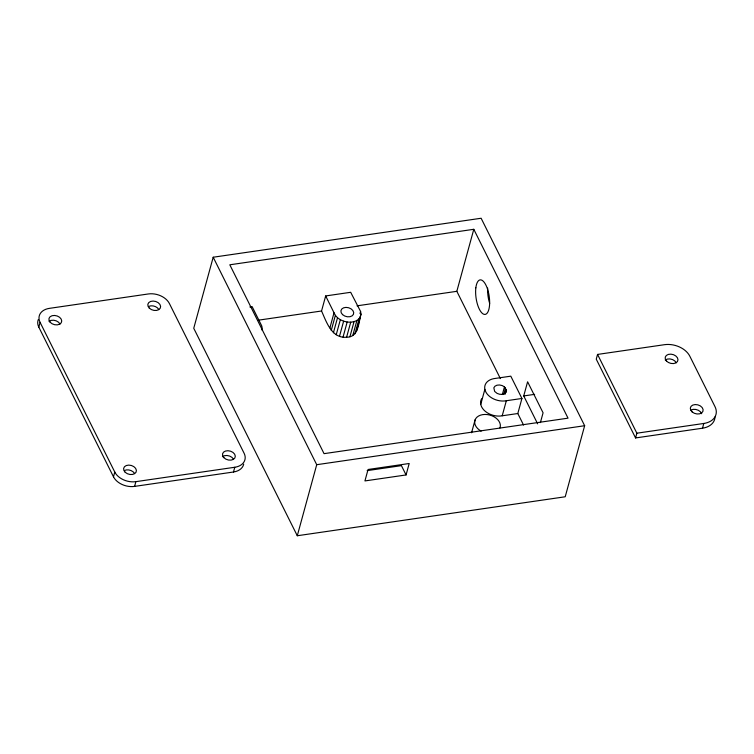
<?xml version="1.0" encoding="UTF-8"?>
<svg xmlns="http://www.w3.org/2000/svg" width="754" height="754" viewBox="0 0 754 754"><rect width="100%" height="100%" fill="white"/><g stroke="black" fill="none" stroke-linecap="round" stroke-linejoin="round"><path stroke-width="1.13" d="M356.388 331.619L361.006 314.069L360.582 311.44L350.685 292.298L325.671 295.945L321.553 310.997C326.397 321.769 331.6 338.508 346.595 337.245C358.706 337.311 358.574 322.618 361.006 314.069M38.803 327.123L40.094 322.382A16.616 11.602 15.3 0 1 49.415 308.358L148.302 293.966A16.616 11.602 15.3 0 1 169.414 303.57L244.098 453.239A16.616 11.602 15.3 0 1 234.777 467.263L233.476 472.004L134.589 486.396A16.616 11.602 15.3 0 1 113.477 476.792L38.803 327.123A16.616 11.602 15.3 0 1 38.35 319.479M113.477 476.792L114.778 472.051L40.094 322.382M134.589 486.396L135.89 481.655L234.777 467.263M213.194 257.227L193.75 328.282L297.283 535.745L565.217 496.773L584.652 425.718L481.127 218.255L213.194 257.227L316.718 464.7L297.283 535.745M329.913 327.849L334.031 312.797L325.671 295.945M331.251 330.431L335.37 315.379L334.031 312.797M333.4 332.797L337.519 317.745L335.37 315.379M336.218 334.776L340.337 319.724L337.519 317.745M339.507 336.237L343.626 321.185L340.337 319.724M343.051 337.076L347.17 322.024C352.09 322.674 358.178 321.468 360.506 316.567M346.595 337.245L350.714 322.194M349.922 336.727L354.041 321.675M352.778 335.558L356.896 320.507M359.988 313.598L360.582 311.44M354.983 333.815L359.102 318.763M406.067 474.945L409.196 463.503L368.065 469.488L364.936 480.929L406.067 474.945L401.43 465.642L367.151 470.628M500.383 378.602L456.83 291.317L473.795 229.301L229.81 264.795L324.05 453.654L568.035 418.159L473.795 229.301M471.57 432.768L475.095 419.865M480.75 404.389L484.869 389.337M502.362 394.521L504.454 386.859A6.541 4.571 15.3 0 0 493.832 387.82L494.671 391.439L497.122 393.409A6.541 4.571 15.3 0 0 506.518 390.365L504.454 386.859M503.729 394.502L505.529 387.933M505.189 394.172L506.386 389.79M481.608 398.762A15.702 10.961 15.3 0 0 485.331 411.373A15.702 10.961 15.3 0 0 502.211 415.793L506.33 400.742L521.928 398.47L510.797 376.171L493.879 378.631A15.702 10.961 15.3 0 0 486 392.287A15.702 10.961 15.3 0 0 506.33 400.742M523.549 425.02L517.809 413.522L521.928 398.47M537.659 423.852L523.728 395.935L527.602 381.788L543.078 412.806L540.392 422.598M702.502 428.206L703.802 423.465A19.934 13.921 15.3 0 0 714.981 406.632L689.825 356.218A19.934 13.921 15.3 0 0 664.491 344.691L597.554 354.427L596.254 359.168L635.565 437.942L702.502 428.206A19.934 13.921 15.3 0 0 714.999 417M635.565 437.942L636.857 433.201L597.554 354.427M249.866 306.972L252.138 306.642L261.629 325.671A13.958 9.745 15.3 0 1 261.93 329.998M258.358 320.186L321.553 310.997M357.019 305.832L456.83 291.317M523.728 395.935L534.624 394.351M502.211 415.793L517.809 413.522M316.718 464.7L584.652 425.718M636.857 433.201L703.802 423.465M343.626 321.185L347.17 322.024M489.666 303.344A17.446 6.616 81.7 0 1 487.659 288.056M481.146 431.128A13.082 9.133 15.3 0 1 475.849 418.442A13.082 9.133 15.3 0 1 491.862 415.737A13.082 9.133 15.3 0 1 499.949 427.961M690.947 410.091A6.541 4.571 15.3 0 1 701.654 413.72M665.273 360.016A6.541 4.571 15.3 0 1 676.263 362.749M135.89 481.655A16.616 11.602 15.3 0 1 114.778 472.051M243.702 464.181A16.616 11.602 15.3 0 1 233.476 472.004M49.01 321.317A6.541 4.571 15.3 0 1 60 324.041M124.448 470.515A6.541 4.571 15.3 0 1 134.448 473.286M222.439 456.707A6.541 4.571 15.3 0 1 233.486 459.158M148.783 306.397A6.541 4.571 15.3 0 1 158.726 309.357M475.849 287.821A17.446 6.616 81.7 0 0 484.464 314.418A17.446 6.616 81.7 0 0 487.574 289.206A17.446 6.616 81.7 0 0 475.849 287.821M342.552 314.607A6.541 4.571 15.3 0 0 353.428 314.361A6.541 4.571 15.3 0 0 345.945 307.387A6.541 4.571 15.3 0 0 342.552 314.607M692.125 411.91A6.541 4.571 15.3 0 0 702.907 411.382A6.541 4.571 15.3 0 0 695.141 404.559A6.541 4.571 15.3 0 0 692.125 411.91M666.376 360.912A6.541 4.571 15.3 0 0 677.441 361.552A6.541 4.571 15.3 0 0 670.89 354.154A6.541 4.571 15.3 0 0 666.376 360.912M125.173 472.258A6.541 4.571 15.3 0 0 136.078 472.145A6.541 4.571 15.3 0 0 128.727 465.105A6.541 4.571 15.3 0 0 125.173 472.258M223.834 457.64A6.541 4.571 15.3 0 0 234.843 457.989A6.541 4.571 15.3 0 0 227.972 450.722A6.541 4.571 15.3 0 0 223.834 457.64M149.273 308.103A6.541 4.571 15.3 0 0 160.234 308.197A6.541 4.571 15.3 0 0 153.09 301.053A6.541 4.571 15.3 0 0 149.273 308.103M50.122 322.222A6.541 4.571 15.3 0 0 61.187 322.844A6.541 4.571 15.3 0 0 54.618 315.455A6.541 4.571 15.3 0 0 50.122 322.222"/></g></svg>
